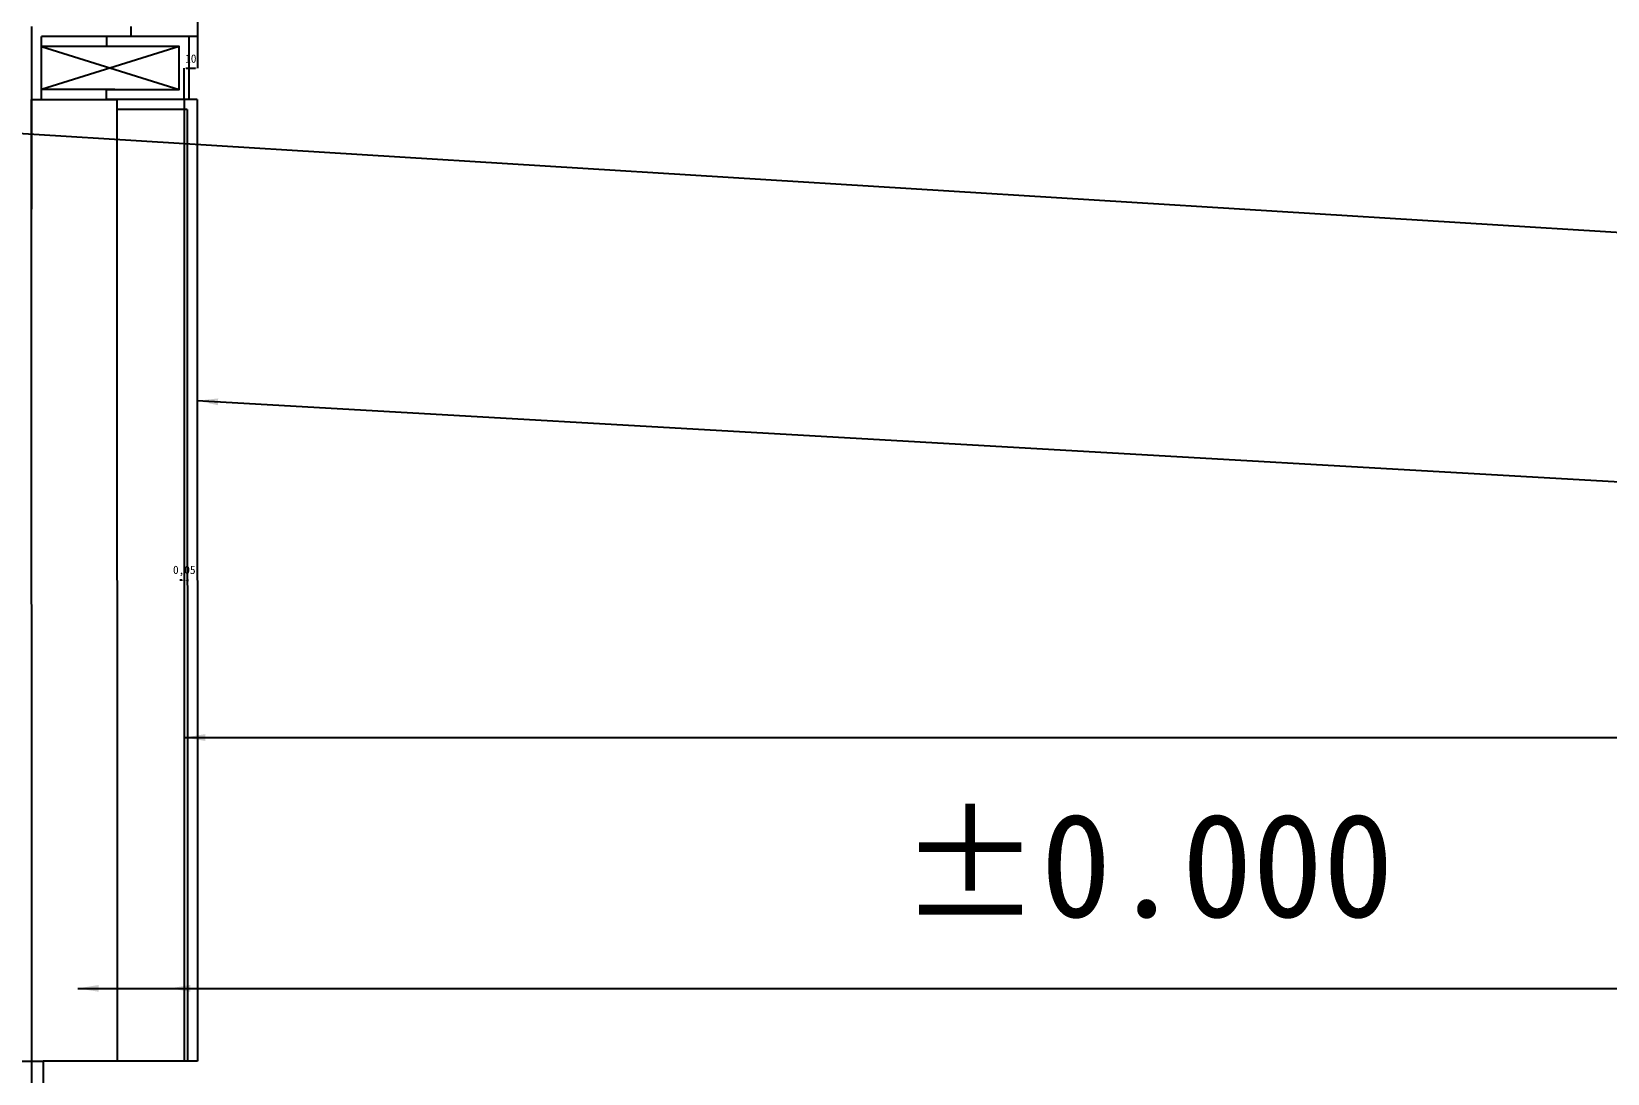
# Model space of a CAD drawing. Header units: metres. Extents: x 179535 to 180682, y 160703 to 163092.
# Drawn here: x 180025.4 to 180215.3, y 160862.5 to 160988.2 of the extents above; entities that cross this region are included whole.
import ezdxf

# ---------------------------------------------------------------- set-up
doc = ezdxf.new("R2010")
doc.units = ezdxf.units.M
for name, color, linetype in [('00', 251, 'Continuous'), ('0节点3', 3, 'Continuous'), ('3', 2, 'Continuous'), ('7', 7, 'Continuous'), ('家具外线', 1, 'Continuous')]:
    doc.layers.add(name, color=color, linetype=linetype)
doc.dimstyles.get("Standard").update_dxf_attribs({"dimtxt": 2.5, "dimasz": 2.5, "dimexe": 1.25, "dimexo": 0.625, "dimtad": 1, "dimcen": 2.5, "dimazin": 3, "dimtfac": 1, "dimtmove": 0, "dimatfit": 3})

# ---------------------------------------------------------------- blocks, each defined once
blk = doc.blocks.new('_CLOSEDFILLED')
at = {"color": 0, "linetype": 'BYBLOCK'}
blk.add_solid([(-1, 0.16), (0, 0), (-1, -0.16)], dxfattribs=at)
blk = doc.blocks.new('*D1')
for p, q in [((180045.36, 160987.55), (180045.36, 160983.76)), ((180043.74, 160979.97), (180043.74, 160983.76)), ((180043.99, 160983.76), (180045.11, 160983.76))]:
    blk.add_line(p, q)
at = {"layer": 'Defpoints'}
for p in [(180045.36, 160987.55), (180043.74, 160983.76), (180043.74, 160979.97)]:
    blk.add_point(p, dxfattribs=at)
at = {"layer": '7', "xscale": 0.25, "yscale": 0.25, "rotation": 180}
blk.add_blockref('_CLOSEDFILLED', (180043.74, 160983.76), dxfattribs=at)
at = {"layer": '7', "xscale": 0.25, "yscale": 0.25}
blk.add_blockref('_CLOSEDFILLED', (180045.36, 160983.76), dxfattribs=at)
at = {"layer": '7', "insert": (180044.55, 160984.885), "char_height": 1, "attachment_point": 5}
blk.add_mtext('10', dxfattribs=at)
blk = doc.blocks.new('*D4')
for p, q in [((180043.74, 160979.97), (180043.74, 160922.01)), ((180043.49, 160922.01), (180043.24, 160922.01)), ((180043.74, 160922.01), (180043.79, 160922.01)), ((180043.79, 160864.05), (180043.79, 160922.01)), ((180044.04, 160922.01), (180044.29, 160922.01))]:
    blk.add_line(p, q)
at = {"layer": 'Defpoints'}
for p in [(180043.74, 160979.97), (180043.74, 160922.01), (180043.79, 160864.05)]:
    blk.add_point(p, dxfattribs=at)
at = {"layer": '7', "xscale": 0.25, "yscale": 0.25}
blk.add_blockref('_CLOSEDFILLED', (180043.74, 160922.01), dxfattribs=at)
at = {"layer": '7', "xscale": 0.25, "yscale": 0.25, "rotation": 180}
blk.add_blockref('_CLOSEDFILLED', (180043.79, 160922.01), dxfattribs=at)
at = {"layer": '7', "insert": (180043.765, 160923.135), "char_height": 1, "attachment_point": 5}
blk.add_mtext('0,05', dxfattribs=at)

msp = doc.modelspace()

# ---------------------------------------------------------------- linework, layer by layer
at = {"layer": '00'}
for p, q in [((180043.16, 160986.37, -6.32), (180026.55, 160981.17, -6.32)), ((180043.16, 160986.37, -6.32), (180026.56, 160986.37, -6.32)), ((180026.56, 160986.37, -6.32), (180043.16, 160981.17, -6.32)), ((180035.38, 160981.17, -6.32), (180026.55, 160981.17, -6.32)), ((180045.36, 160864.05, -6.32), (180045.36, 160864.05, -6.32))]:
    msp.add_line(p, q, dxfattribs=at)
at = {"layer": '0节点3'}
for p, q in [((180045.35, 161218.73, -6.53), (180045.36, 160987.55, -6.32)), ((180045.36, 160987.55, -6.32), (180037.36, 160987.55, -6.32)), ((180025.41, 160814.05, -6), (180025.36, 160979.97, -6.32)), ((180025.36, 160979.97, -6.32), (180035.62, 160979.97, -6.32)), ((180035.62, 160979.97, -6.32), (180035.66, 160864.05, -6)), ((180044.12, 160978.77, -6.49), (180035.62, 160978.77, -6.16)), ((180044.12, 160978.77, -6.49), (180044.16, 160864.05, -6.32)), ((180023.42, 160864.05, -5.67), (180026.77, 160864.05, -5.67)), ((180026.77, 160864.05, -5.67), (180026.77, 160814.05, -5.67)), ((180029.11, 160864.05, -5.67), (180026.77, 160864.05, -5.67)), ((180045.36, 160864.05, -6.32), (180028.35, 160864.05, -5.67))]:
    msp.add_line(p, q, dxfattribs=at)
at = {"layer": '3'}
for q in [(180035.62, 160979.97, -6.16), (180045.36, 160864.05, -6.32)]:
    msp.add_line((180045.32, 160979.97, -6.49), q, dxfattribs=at)
at = {"layer": '家具外线'}
for p, q in [((180025.36, 160988.75, -6.32), (180025.36, 160978.75, -6.32)), ((180037.36, 160987.55, -6.32), (180026.56, 160987.55, -6.32)), ((180026.56, 160979.97, -6.32), (180026.56, 160987.55, -6.32)), ((180037.36, 160987.55, -6.32), (180037.36, 160988.75, -6.32)), ((180025.36, 160978.75, -6.32), (180025.36, 160966.75, -6.32))]:
    msp.add_line(p, q, dxfattribs=at)
for points in [[(180044.35, 160979.97), (180044.35, 160987.57), (180034.38, 160987.57), (180034.38, 160986.37)], [(180044.35, 160979.97), (180034.38, 160979.97), (180034.38, 160981.17), (180043.16, 160981.17), (180043.16, 160986.37), (180034.38, 160986.37)]]:
    msp.add_lwpolyline(points, dxfattribs=at)

# ---------------------------------------------------------------- texts
at = {"layer": '7'}
msp.add_text('%%P0.000', height=12.5, dxfattribs=at).set_placement((180129.96, 160881.41, -5.67))

# ---------------------------------------------------------------- dimensions: what is measured, and where the dimension line sits
dim = msp.add_linear_dim(base=(180043.74, 160983.76), p1=(180043.74, 160979.97, -6.49), p2=(180045.36, 160987.55, -6.32), text='10', dimstyle='Standard', dxfattribs=at)
dim.commit()
dim.dimension.update_dxf_attribs({"geometry": '*D1', "text_midpoint": (180044.55, 160984.885)})
dim = msp.add_linear_dim(base=(180043.74, 160922.01), p1=(180043.74, 160979.97, -6.49), p2=(180043.79, 160864.05, -6.32), dimstyle='Standard', dxfattribs=at)
dim.commit()
dim.dimension.update_dxf_attribs({"geometry": '*D4', "text_midpoint": (180043.765, 160923.135)})

# ---------------------------------------------------------------- leaders
for points in [[(179651.95, 160982.25, -5.67), (180258.75, 161091.14, -5.67), (180388.08, 161091.14, -5.67)], [(179922.23, 160982.19, -5.67), (180249.22, 160961.92, -5.67), (180379.18, 160961.92, -5.67)], [(180045.33, 160943.66, -5.67), (180248.69, 160932.03, -5.67), (180378.19, 160932.03, -5.67)], [(180043.79, 160903.05, -5.67), (180382.84, 160903.05, -5.67)], [(180030.95, 160872.81, -5.67), (180382.84, 160872.81, -5.67)], [(180041.99, 160872.81, -5.67), (180382.84, 160872.81, -5.67)]]:
    msp.add_leader(points, dimstyle='Standard', dxfattribs=at)

doc.saveas('drawing.dxf')
